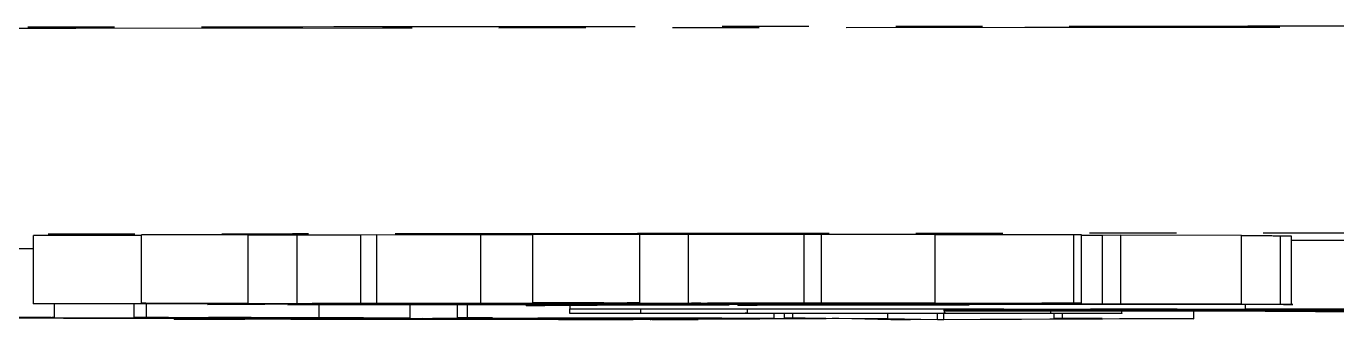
# Model space of a CAD drawing. Header units: millimetres. Extents: x 2687 to 4367, y 1046 to 2234.
# Drawn here: x 3397.12 to 3416.3, y 1266.92 to 1271.22 of the extents above; entities that cross this region are included whole.
import ezdxf

# ---------------------------------------------------------------- set-up
doc = ezdxf.new("R2010")
doc.units = ezdxf.units.MM
doc.linetypes.add('PHANTOM', pattern=[12.7, 6.35, -1.27, 1.27, -1.27, 1.27, -1.27])

msp = doc.modelspace()

# ---------------------------------------------------------------- linework, layer by layer
at = {"color": 7, "linetype": 'PHANTOM', "lineweight": 25}
for p, q in [((3398.811, 1268.152), (3397.231, 1268.15)), ((3397.231, 1267.15), (3397.231, 1268.15)), ((3400.373, 1268.159), (3398.811, 1268.159)), ((3398.811, 1267.159), (3398.811, 1268.159)), ((3400.373, 1267.159), (3400.373, 1268.159)), ((3401.087, 1268.155), (3400.373, 1268.157)), ((3402.022, 1268.156), (3401.087, 1268.155)), ((3401.087, 1267.155), (3401.087, 1268.155)), ((3402.253, 1268.159), (3402.022, 1268.156)), ((3402.022, 1267.156), (3402.022, 1268.156)), ((3403.776, 1268.158), (3402.253, 1268.159)), ((3402.253, 1267.159), (3402.253, 1268.159)), ((3404.536, 1268.16), (3403.776, 1268.159)), ((3403.776, 1267.159), (3403.776, 1268.159)), ((3406.1, 1268.167), (3404.536, 1268.167)), ((3404.536, 1267.167), (3404.536, 1268.167)), ((3406.1, 1267.167), (3406.1, 1268.167)), ((3406.814, 1268.163), (3406.1, 1268.165)), ((3408.507, 1268.165), (3406.814, 1268.163)), ((3406.814, 1267.163), (3406.814, 1268.163)), ((3408.761, 1268.168), (3408.507, 1268.165)), ((3408.507, 1267.165), (3408.507, 1268.165)), ((3410.426, 1268.167), (3408.761, 1268.168)), ((3408.761, 1267.168), (3408.761, 1268.168)), ((3410.426, 1267.167), (3410.426, 1268.167)), ((3412.565, 1268.161), (3412.452, 1268.161)), ((3412.452, 1267.161), (3412.452, 1268.161)), ((3412.565, 1267.161), (3412.565, 1268.161)), ((3412.871, 1268.151), (3412.565, 1268.151)), ((3413.141, 1268.154), (3412.871, 1268.151)), ((3412.871, 1267.151), (3412.871, 1268.151)), ((3414.905, 1268.153), (3413.141, 1268.154)), ((3413.141, 1267.154), (3413.141, 1268.154)), ((3414.905, 1267.153), (3414.905, 1268.153)), ((3415.475, 1267.144), (3415.475, 1268.144)), ((3415.64, 1267.143), (3415.64, 1268.143)), ((3397.231, 1267.15), (3400.326, 1267.154)), ((3398.092, 1267.149), (3397.231, 1267.15)), ((3397.539, 1266.952), (3397.539, 1267.15)), ((3398.702, 1266.951), (3398.702, 1267.151)), ((3398.811, 1267.159), (3400.373, 1267.159)), ((3398.881, 1266.952), (3398.881, 1267.151)), ((3400.082, 1267.153), (3399.381, 1267.152)), ((3399.782, 1267.14), (3399.782, 1267.152)), ((3399.782, 1267.14), (3400.123, 1267.145)), ((3399.99, 1267.14), (3399.782, 1267.14)), ((3400.373, 1267.159), (3400.226, 1267.158)), ((3400.226, 1267.158), (3401.087, 1267.155)), ((3400.95, 1267.135), (3412.871, 1267.151)), ((3401.808, 1267.135), (3400.95, 1267.135)), ((3401.074, 1267.152), (3401.064, 1267.151)), ((3401.087, 1267.155), (3402.022, 1267.156)), ((3403.822, 1267.158), (3401.31, 1267.154)), ((3401.31, 1267.154), (3401.721, 1267.153)), ((3401.41, 1266.948), (3401.41, 1267.135)), ((3401.721, 1267.153), (3401.721, 1267.155)), ((3402.022, 1267.156), (3402.253, 1267.159)), ((3402.217, 1267.142), (3409.989, 1267.152)), ((3403.08, 1267.141), (3402.217, 1267.142)), ((3402.253, 1267.159), (3403.822, 1267.158)), ((3402.742, 1266.943), (3402.742, 1267.137)), ((3407.775, 1267.143), (3403.1, 1267.137)), ((3403.837, 1267.146), (3403.147, 1267.144)), ((3403.433, 1266.944), (3403.433, 1267.137)), ((3403.583, 1266.945), (3403.583, 1267.138)), ((3403.776, 1267.159), (3406.054, 1267.162)), ((3404.636, 1267.158), (3403.776, 1267.159)), ((3403.822, 1267.158), (3403.822, 1267.159)), ((3411.908, 1267.154), (3404.372, 1267.144)), ((3404.441, 1267.128), (3404.441, 1267.139)), ((3404.649, 1267.127), (3404.441, 1267.128)), ((3404.51, 1267.153), (3404.51, 1267.158)), ((3404.536, 1267.167), (3406.1, 1267.167)), ((3405.077, 1267.14), (3405.077, 1267.076)), ((3405.077, 1267.074), (3405.077, 1267.076)), ((3405.077, 1267.076), (3414.966, 1267.076)), ((3406.117, 1267.074), (3405.077, 1267.074)), ((3405.077, 1267.015), (3405.077, 1267.074)), ((3405.494, 1267.149), (3405.494, 1267.164)), ((3405.72, 1267.148), (3405.494, 1267.149)), ((3405.756, 1267.139), (3405.756, 1267.141)), ((3405.756, 1267.139), (3407.408, 1267.139)), ((3406.1, 1267.167), (3405.918, 1267.166)), ((3405.918, 1267.166), (3406.814, 1267.163)), ((3406.022, 1267.157), (3405.926, 1267.161)), ((3406.117, 1267.015), (3406.117, 1267.074)), ((3406.814, 1267.163), (3408.507, 1267.165)), ((3407.408, 1267.139), (3406.899, 1267.138)), ((3410.426, 1267.167), (3407.094, 1267.162)), ((3407.408, 1267.139), (3407.408, 1267.143)), ((3407.536, 1267.134), (3407.536, 1267.143)), ((3407.685, 1267.133), (3407.536, 1267.134)), ((3407.678, 1267.018), (3407.678, 1267.071)), ((3409.717, 1267.137), (3407.775, 1267.143)), ((3408.507, 1267.165), (3408.761, 1267.168)), ((3414.905, 1267.153), (3408.594, 1267.145)), ((3408.594, 1267.145), (3410.575, 1267.138)), ((3408.761, 1267.168), (3410.426, 1267.167)), ((3409.486, 1267.154), (3408.836, 1267.152)), ((3409.989, 1267.152), (3410.243, 1267.155)), ((3410.243, 1267.155), (3411.908, 1267.154)), ((3410.444, 1267.145), (3410.444, 1267.147)), ((3410.533, 1267.144), (3410.444, 1267.145)), ((3410.554, 1267.047), (3410.554, 1267.071)), ((3410.575, 1267.138), (3410.575, 1267.147)), ((3410.92, 1267.136), (3410.92, 1267.148)), ((3412.115, 1267.074), (3414.015, 1267.074)), ((3412.452, 1267.161), (3412.565, 1267.161)), ((3412.871, 1267.151), (3413.141, 1267.154)), ((3413.141, 1267.154), (3414.905, 1267.153)), ((3414.966, 1267.076), (3414.966, 1267.142)), ((3394.832, 1266.937), (3399.106, 1266.95)), ((3397.49, 1266.942), (3395.518, 1266.936)), ((3398.817, 1266.94), (3397.49, 1266.942)), ((3399.792, 1266.949), (3397.669, 1266.942)), ((3397.669, 1266.942), (3398.74, 1266.941)), ((3398.702, 1266.951), (3398.881, 1266.952)), ((3398.958, 1266.951), (3398.702, 1266.951)), ((3398.74, 1266.941), (3398.74, 1266.945)), ((3398.881, 1266.952), (3401.41, 1266.948)), ((3399.289, 1266.928), (3399.289, 1266.947)), ((3399.289, 1266.928), (3399.438, 1266.929)), ((3403.957, 1266.923), (3399.289, 1266.928)), ((3399.438, 1266.929), (3399.438, 1266.948)), ((3399.438, 1266.929), (3399.713, 1266.929)), ((3400.324, 1266.929), (3403.876, 1266.943)), ((3401.015, 1266.948), (3400.416, 1266.949)), ((3402.919, 1266.935), (3401.056, 1266.928)), ((3401.268, 1266.927), (3401.268, 1266.929)), ((3401.268, 1266.927), (3402.458, 1266.925)), ((3401.564, 1266.942), (3402.008, 1266.944)), ((3402.458, 1266.925), (3402.458, 1266.934)), ((3404.244, 1266.934), (3402.919, 1266.935)), ((3404.608, 1266.942), (3403.069, 1266.936)), ((3403.069, 1266.936), (3404.394, 1266.935)), ((3403.433, 1266.944), (3403.583, 1266.945)), ((3403.662, 1266.944), (3403.433, 1266.944)), ((3403.583, 1266.945), (3408.068, 1266.94)), ((3403.876, 1266.943), (3403.94, 1266.943)), ((3405.427, 1266.926), (3403.957, 1266.923)), ((3404.394, 1266.935), (3404.394, 1266.941)), ((3404.444, 1266.93), (3404.544, 1266.931)), ((3404.718, 1266.93), (3404.444, 1266.93)), ((3406.184, 1266.936), (3404.718, 1266.93)), ((3404.91, 1266.922), (3404.91, 1266.925)), ((3404.91, 1266.922), (3405.028, 1266.923)), ((3406.837, 1266.92), (3404.91, 1266.922)), ((3405.028, 1266.923), (3405.028, 1266.925)), ((3405.028, 1266.923), (3405.413, 1266.922)), ((3405.077, 1267.012), (3405.077, 1267.015)), ((3405.077, 1267.015), (3406.117, 1267.015)), ((3413.155, 1267.012), (3405.077, 1267.012)), ((3406.498, 1266.941), (3405.217, 1266.942)), ((3405.248, 1266.927), (3405.248, 1266.932)), ((3405.248, 1266.927), (3405.427, 1266.926)), ((3405.413, 1266.922), (3405.413, 1266.926)), ((3405.427, 1266.926), (3405.427, 1266.933)), ((3405.76, 1266.935), (3405.76, 1266.942)), ((3405.76, 1266.935), (3405.91, 1266.936)), ((3405.91, 1266.936), (3405.91, 1266.942)), ((3405.91, 1266.936), (3406.184, 1266.936)), ((3406.003, 1266.923), (3408.784, 1266.937)), ((3406.003, 1266.923), (3406.003, 1266.935)), ((3406.184, 1266.936), (3406.184, 1266.941)), ((3408.917, 1266.936), (3406.292, 1266.922)), ((3406.569, 1266.921), (3406.569, 1266.924)), ((3406.569, 1266.921), (3406.954, 1266.921)), ((3406.954, 1266.921), (3406.837, 1266.92)), ((3406.954, 1266.921), (3406.954, 1266.926)), ((3407.725, 1266.936), (3407.446, 1266.936)), ((3408.068, 1266.94), (3407.725, 1266.936)), ((3408.068, 1266.94), (3408.068, 1267.012)), ((3408.218, 1266.939), (3408.218, 1267.012)), ((3408.218, 1266.939), (3408.336, 1266.94)), ((3408.507, 1266.939), (3408.218, 1266.939)), ((3408.336, 1267.012), (3408.336, 1266.94)), ((3408.336, 1266.94), (3409.732, 1266.938)), ((3408.784, 1266.937), (3408.829, 1266.938)), ((3409.014, 1266.936), (3408.917, 1266.936)), ((3409.775, 1266.918), (3409.014, 1266.936)), ((3409.732, 1266.938), (3409.732, 1267.012)), ((3409.732, 1266.938), (3410.456, 1266.922)), ((3410.063, 1266.918), (3409.775, 1266.918)), ((3413.119, 1266.934), (3410.063, 1266.918)), ((3410.456, 1266.922), (3410.456, 1267.012)), ((3410.456, 1266.922), (3410.553, 1266.922)), ((3410.553, 1266.922), (3410.553, 1267.012)), ((3410.553, 1266.922), (3412.83, 1266.934)), ((3414.362, 1267.047), (3410.554, 1267.047)), ((3414.516, 1267.044), (3410.554, 1267.044)), ((3410.554, 1267.044), (3410.554, 1267.018)), ((3412.115, 1267.015), (3412.115, 1267.044)), ((3412.115, 1267.015), (3413.155, 1267.015)), ((3412.167, 1266.935), (3412.167, 1267.012)), ((3412.167, 1266.935), (3412.285, 1266.936)), ((3412.552, 1266.935), (3412.167, 1266.935)), ((3412.285, 1266.936), (3412.285, 1267.012)), ((3412.285, 1266.936), (3414.211, 1266.934)), ((3412.83, 1266.934), (3412.874, 1266.934)), ((3413.155, 1267.015), (3413.155, 1267.044)), ((3413.155, 1267.015), (3413.155, 1267.012)), ((3414.093, 1266.934), (3413.708, 1266.934)), ((3414.211, 1266.934), (3414.093, 1266.934)), ((3414.211, 1266.934), (3414.211, 1267.044)), ((3420.083, 1267.012), (3414.516, 1267.044))]:
    msp.add_line(p, q, dxfattribs=at)
at = {"color": 7, "linetype": 'PHANTOM', "lineweight": 25, "flags": 128}
msp.add_lwpolyline([(3504.369, 1271.049), (3504.325, 1271.054), (3503.969, 1271.065), (3503.259, 1271.076), (3502.198, 1271.086), (3500.792, 1271.097), (3499.047, 1271.107), (3496.973, 1271.117), (3494.579, 1271.126), (3491.878, 1271.135), (3488.883, 1271.144), (3485.608, 1271.152), (3482.071, 1271.16), (3478.289, 1271.167), (3474.281, 1271.174), (3470.066, 1271.18), (3465.667, 1271.185), (3461.103, 1271.19), (3456.399, 1271.193), (3451.578, 1271.197), (3446.664, 1271.199), (3441.68, 1271.201), (3436.653, 1271.202), (3431.608, 1271.202), (3426.568, 1271.201), (3421.56, 1271.2), (3416.608, 1271.198), (3411.737, 1271.195), (3406.971, 1271.192), (3402.335, 1271.187), (3397.85, 1271.182), (3393.54, 1271.177), (3389.426, 1271.171), (3385.529, 1271.164), (3381.867, 1271.156), (3378.459, 1271.148), (3375.323, 1271.14), (3372.473, 1271.131), (3369.924, 1271.122), (3367.688, 1271.112), (3365.778, 1271.102), (3364.201, 1271.092), (3362.967, 1271.081), (3362.081, 1271.071), (3361.547, 1271.06), (3361.369, 1271.049), (3361.369, 1271.049)], dxfattribs=at)
at = {"color": 7, "linetype": 'PHANTOM', "lineweight": 25}
for points, knots in [([(3418.736, 1271.215), (3416.24, 1271.214), (3411.202, 1271.212), (3403.825, 1271.206), (3396.583, 1271.199), (3389.604, 1271.191), (3383.001, 1271.18), (3376.908, 1271.169), (3371.415, 1271.156), (3366.603, 1271.142), (3362.541, 1271.127), (3359.272, 1271.111), (3356.733, 1271.095), (3355.67, 1271.085), (3355.144, 1271.079)], [0, 0, 0, 0, 0.079959, 0.161371, 0.244142, 0.328893, 0.414217, 0.5, 0.585778, 0.671102, 0.755858, 0.838624, 0.920039, 1, 1, 1, 1]), ([(3364.424, 1268.052), (3364.472, 1268.055), (3364.578, 1268.063), (3365.448, 1268.076), (3366.929, 1268.09), (3369.104, 1268.103), (3371.935, 1268.117), (3375.449, 1268.129), (3379.603, 1268.142), (3384.346, 1268.153), (3389.608, 1268.163), (3395.299, 1268.172), (3401.322, 1268.179), (3407.545, 1268.185), (3413.911, 1268.19), (3420.263, 1268.193), (3426.602, 1268.195), (3432.869, 1268.196), (3439.137, 1268.195), (3445.475, 1268.193), (3451.828, 1268.19), (3458.194, 1268.185), (3464.417, 1268.179), (3470.439, 1268.172), (3476.131, 1268.163), (3481.393, 1268.153), (3486.136, 1268.142), (3490.29, 1268.129), (3493.804, 1268.117), (3496.635, 1268.103), (3498.81, 1268.09), (3500.291, 1268.076), (3501.162, 1268.063), (3501.269, 1268.055), (3501.317, 1268.052)], [0, 0, 0, 0, 0.023828, 0.053273, 0.084485, 0.115699, 0.147957, 0.180726, 0.213842, 0.247136, 0.28043, 0.313546, 0.346314, 0.378573, 0.409785, 0.440999, 0.470442, 0.499888, 0.529332, 0.558778, 0.58999, 0.621203, 0.653462, 0.68623, 0.719347, 0.752641, 0.785934, 0.819051, 0.851819, 0.884078, 0.915289, 0.946503, 0.975948, 1, 1, 1, 1]), ([(3412.452, 1268.161), (3411.783, 1268.161), (3411.105, 1268.16), (3410.435, 1268.16), (3410.426, 1268.16)], [0, 0, 0, 0, 0.986687, 1, 1, 1, 1]), ([(3415.475, 1268.144), (3415.364, 1268.144), (3415.205, 1268.145), (3414.974, 1268.145), (3414.905, 1268.145)], [0, 0, 0, 0, 0.700719, 1, 1, 1, 1]), ([(3415.638, 1268.143), (3415.626, 1268.143), (3415.599, 1268.144), (3415.519, 1268.144), (3415.475, 1268.144)], [0, 0, 0, 0, 0.457866, 1, 1, 1, 1]), ([(3416.936, 1268.076), (3416.829, 1268.076), (3416.408, 1268.076), (3415.968, 1268.076), (3415.64, 1268.076)], [0, 0, 0, 0, 0.254888, 1, 1, 1, 1]), ([(3397.231, 1267.955), (3397.216, 1267.955), (3397.12, 1267.955), (3396.894, 1267.956), (3396.703, 1267.956)], [0, 0, 0, 0, 0.156668, 1, 1, 1, 1]), ([(3399.381, 1267.152), (3399.243, 1267.151), (3398.965, 1267.151), (3398.526, 1267.15), (3398.25, 1267.15), (3398.092, 1267.149)], [0, 0, 0, 0, 0.297582, 0.595326, 1, 1, 1, 1]), ([(3400.326, 1267.154), (3400.145, 1267.155), (3399.809, 1267.156), (3399.302, 1267.157), (3398.975, 1267.158), (3398.811, 1267.159)], [0, 0, 0, 0, 0.369183, 0.684555, 1, 1, 1, 1]), ([(3400.963, 1267.147), (3400.869, 1267.146), (3400.678, 1267.144), (3400.221, 1267.141), (3399.99, 1267.14)], [0, 0, 0, 0, 0.493905, 1, 1, 1, 1]), ([(3400.208, 1267.148), (3400.21, 1267.148), (3400.244, 1267.15), (3400.161, 1267.151), (3400.082, 1267.153)], [0, 0, 0, 0, 0.05128, 1, 1, 1, 1]), ([(3403.147, 1267.144), (3402.981, 1267.145), (3402.649, 1267.146), (3401.95, 1267.149), (3401.423, 1267.15), (3401.074, 1267.152)], [0, 0, 0, 0, 0.25307, 0.506097, 1, 1, 1, 1]), ([(3401.721, 1267.153), (3402.03, 1267.153), (3402.659, 1267.153), (3403.454, 1267.154), (3404.013, 1267.153), (3404.325, 1267.153), (3404.45, 1267.153), (3404.51, 1267.153)], [0, 0, 0, 0, 0.325958, 0.662347, 0.799326, 0.902609, 1, 1, 1, 1]), ([(3403.1, 1267.137), (3402.962, 1267.137), (3402.685, 1267.136), (3402.242, 1267.136), (3401.967, 1267.135), (3401.808, 1267.135)], [0, 0, 0, 0, 0.297206, 0.594593, 1, 1, 1, 1]), ([(3403.935, 1267.151), (3403.711, 1267.151), (3403.282, 1267.152), (3402.575, 1267.152), (3402.107, 1267.152), (3401.87, 1267.152)], [0, 0, 0, 0, 0.3506116, 0.6721745, 1, 1, 1, 1]), ([(3401.87, 1267.152), (3402.051, 1267.152), (3402.413, 1267.151), (3403.064, 1267.149), (3403.545, 1267.147), (3403.837, 1267.146)], [0, 0, 0, 0, 0.2824309, 0.5648657, 1, 1, 1, 1]), ([(3404.372, 1267.144), (3404.233, 1267.143), (3403.956, 1267.143), (3403.514, 1267.142), (3403.239, 1267.142), (3403.08, 1267.141)], [0, 0, 0, 0, 0.297214, 0.594601, 1, 1, 1, 1]), ([(3404.623, 1267.15), (3404.604, 1267.15), (3404.564, 1267.15), (3404.469, 1267.15), (3404.321, 1267.15), (3404.134, 1267.151), (3404.002, 1267.151), (3403.935, 1267.151)], [0, 0, 0, 0, 0.082107, 0.164925, 0.356677, 0.675002, 1, 1, 1, 1]), ([(3404.441, 1267.128), (3404.686, 1267.129), (3405.157, 1267.131), (3405.614, 1267.135), (3405.708, 1267.138), (3405.756, 1267.139)], [0, 0, 0, 0, 0.35008, 0.672322, 1, 1, 1, 1]), ([(3404.51, 1267.153), (3404.578, 1267.152), (3404.687, 1267.152), (3404.694, 1267.151), (3404.671, 1267.151), (3404.668, 1267.151), (3404.636, 1267.15), (3404.623, 1267.15)], [0, 0, 0, 0, 0.414992, 0.667292, 0.851809, 0.943552, 1, 1, 1, 1]), ([(3406.054, 1267.162), (3405.872, 1267.162), (3405.534, 1267.164), (3405.022, 1267.165), (3404.698, 1267.166), (3404.536, 1267.167)], [0, 0, 0, 0, 0.369297, 0.684635, 1, 1, 1, 1]), ([(3405.926, 1267.161), (3405.787, 1267.16), (3405.51, 1267.16), (3405.068, 1267.159), (3404.794, 1267.159), (3404.636, 1267.158)], [0, 0, 0, 0, 0.297538, 0.595282, 1, 1, 1, 1]), ([(3406.899, 1267.138), (3406.677, 1267.136), (3406.262, 1267.134), (3405.528, 1267.13), (3404.943, 1267.128), (3404.649, 1267.127)], [0, 0, 0, 0, 0.365437, 0.681548, 1, 1, 1, 1]), ([(3405.494, 1267.149), (3405.651, 1267.15), (3405.95, 1267.153), (3406.007, 1267.155), (3406.035, 1267.157)], [0, 0, 0, 0, 0.523773, 1, 1, 1, 1]), ([(3406.876, 1267.159), (3406.835, 1267.158), (3406.763, 1267.155), (3406.354, 1267.152), (3405.933, 1267.149), (3405.72, 1267.148)], [0, 0, 0, 0, 0.386257, 0.690164, 1, 1, 1, 1]), ([(3407.678, 1267.071), (3407.668, 1267.071), (3407.653, 1267.072), (3407.455, 1267.073), (3407.194, 1267.073), (3406.74, 1267.074), (3406.372, 1267.074), (3406.117, 1267.074)], [0, 0, 0, 0, 0.250411, 0.398556, 0.54744, 0.686236, 1, 1, 1, 1]), ([(3408.836, 1267.152), (3408.665, 1267.153), (3408.324, 1267.154), (3407.677, 1267.156), (3407.187, 1267.158), (3406.876, 1267.159)], [0, 0, 0, 0, 0.2667737, 0.5335507, 1, 1, 1, 1]), ([(3407.094, 1267.162), (3407.719, 1267.162), (3408.971, 1267.161), (3410.84, 1267.16), (3411.974, 1267.161), (3412.452, 1267.161)], [0, 0, 0, 0, 0.365081, 0.731832, 1, 1, 1, 1]), ([(3411.985, 1267.158), (3411.319, 1267.158), (3410.175, 1267.158), (3408.609, 1267.16), (3407.766, 1267.161), (3407.338, 1267.161)], [0, 0, 0, 0, 0.407022, 0.699492, 1, 1, 1, 1]), ([(3407.338, 1267.161), (3407.518, 1267.161), (3407.876, 1267.159), (3408.581, 1267.157), (3409.128, 1267.155), (3409.486, 1267.154)], [0, 0, 0, 0, 0.257454, 0.514908, 1, 1, 1, 1]), ([(3407.536, 1267.134), (3407.84, 1267.134), (3408.387, 1267.135), (3409.013, 1267.135), (3409.382, 1267.136), (3409.556, 1267.136), (3409.671, 1267.136), (3409.747, 1267.136), (3409.778, 1267.136), (3409.784, 1267.137), (3409.752, 1267.137), (3409.724, 1267.137), (3409.717, 1267.137)], [0, 0, 0, 0, 0.35041, 0.630866, 0.725925, 0.790521, 0.841305, 0.86957, 0.898179, 0.941209, 0.984756, 1, 1, 1, 1]), ([(3410.259, 1267.133), (3410.052, 1267.133), (3409.632, 1267.134), (3408.725, 1267.134), (3408.088, 1267.133), (3407.685, 1267.133)], [0, 0, 0, 0, 0.263652, 0.534652, 1, 1, 1, 1]), ([(3410.575, 1267.138), (3410.689, 1267.137), (3410.87, 1267.137), (3410.949, 1267.136), (3410.781, 1267.134), (3410.479, 1267.134), (3410.259, 1267.133)], [0, 0, 0, 0, 0.268227, 0.423788, 0.580622, 1, 1, 1, 1]), ([(3410.444, 1267.145), (3411.105, 1267.145), (3412.103, 1267.145), (3413.435, 1267.146), (3414.332, 1267.146), (3415.004, 1267.145), (3415.337, 1267.144), (3415.456, 1267.144), (3415.475, 1267.144)], [0, 0, 0, 0, 0.381103, 0.574669, 0.765651, 0.888057, 0.981539, 1, 1, 1, 1]), ([(3415, 1267.142), (3414.367, 1267.143), (3413.33, 1267.144), (3411.822, 1267.144), (3410.964, 1267.144), (3410.533, 1267.144)], [0, 0, 0, 0, 0.437716, 0.717507, 1, 1, 1, 1]), ([(3410.554, 1267.071), (3410.564, 1267.071), (3410.582, 1267.072), (3410.776, 1267.073), (3411.101, 1267.073), (3411.562, 1267.074), (3411.928, 1267.074), (3412.115, 1267.074)], [0, 0, 0, 0, 0.212555, 0.375218, 0.538546, 0.763737, 1, 1, 1, 1]), ([(3412.565, 1267.161), (3412.407, 1267.16), (3412.141, 1267.16), (3411.97, 1267.159), (3411.98, 1267.158), (3411.985, 1267.158)], [0, 0, 0, 0, 0.4310373, 0.7260596, 1, 1, 1, 1]), ([(3414.015, 1267.074), (3414.685, 1267.074), (3416.03, 1267.074), (3417.838, 1267.072), (3419.159, 1267.07), (3420.082, 1267.066), (3420.389, 1267.063), (3420.412, 1267.061), (3420.417, 1267.06)], [0, 0, 0, 0, 0.196061, 0.394111, 0.547436, 0.700125, 0.928087, 1, 1, 1, 1]), ([(3414.966, 1267.076), (3415.634, 1267.076), (3416.869, 1267.076), (3418.636, 1267.075), (3420.299, 1267.074), (3421.819, 1267.072), (3422.964, 1267.067), (3423.272, 1267.064), (3423.29, 1267.062), (3423.294, 1267.061)], [0, 0, 0, 0, 0.160365, 0.296332, 0.431737, 0.589347, 0.747826, 0.949128, 1, 1, 1, 1]), ([(3415.575, 1267.142), (3415.542, 1267.142), (3415.451, 1267.142), (3415.306, 1267.142), (3415.149, 1267.142), (3415.05, 1267.142), (3415, 1267.142)], [0, 0, 0, 0, 0.17027, 0.46426, 0.731509, 1, 1, 1, 1]), ([(3415.475, 1267.144), (3415.526, 1267.144), (3415.632, 1267.143), (3415.67, 1267.143), (3415.641, 1267.142), (3415.598, 1267.142), (3415.575, 1267.142)], [0, 0, 0, 0, 0.391814, 0.807915, 0.901195, 1, 1, 1, 1]), ([(3397.482, 1266.951), (3397.323, 1266.949), (3397.028, 1266.947), (3396.361, 1266.945), (3396.056, 1266.945)], [0, 0, 0, 0, 0.5415287, 1, 1, 1, 1]), ([(3396.703, 1266.956), (3396.902, 1266.956), (3397.302, 1266.955), (3397.555, 1266.953), (3397.515, 1266.952), (3397.499, 1266.952)], [0, 0, 0, 0, 0.3813, 0.766294, 1, 1, 1, 1]), ([(3398.74, 1266.941), (3399, 1266.94), (3399.441, 1266.94), (3400.108, 1266.94), (3400.656, 1266.94), (3401.151, 1266.941), (3401.417, 1266.941), (3401.564, 1266.942)], [0, 0, 0, 0, 0.2693348, 0.4566469, 0.5997024, 0.7783509, 1, 1, 1, 1]), ([(3402.325, 1266.941), (3402.109, 1266.94), (3401.748, 1266.939), (3401.009, 1266.939), (3400.285, 1266.938), (3399.517, 1266.939), (3399.053, 1266.939), (3398.817, 1266.94)], [0, 0, 0, 0, 0.253557, 0.424716, 0.595645, 0.794239, 1, 1, 1, 1]), ([(3399.106, 1266.95), (3399.137, 1266.95), (3399.187, 1266.95), (3399.21, 1266.95), (3399.188, 1266.95), (3399.105, 1266.951), (3399.015, 1266.951), (3398.958, 1266.951)], [0, 0, 0, 0, 0.242147, 0.388856, 0.536837, 0.710317, 1, 1, 1, 1]), ([(3399.713, 1266.929), (3399.79, 1266.929), (3399.9, 1266.928), (3400.061, 1266.928), (3400.17, 1266.929), (3400.26, 1266.929), (3400.303, 1266.929), (3400.324, 1266.929)], [0, 0, 0, 0, 0.350066, 0.499422, 0.650662, 0.830252, 1, 1, 1, 1]), ([(3400.416, 1266.949), (3400.346, 1266.949), (3400.239, 1266.949), (3400.07, 1266.949), (3399.946, 1266.949), (3399.855, 1266.949), (3399.812, 1266.949), (3399.792, 1266.949)], [0, 0, 0, 0, 0.336259, 0.518412, 0.701425, 0.865829, 1, 1, 1, 1]), ([(3401.056, 1266.928), (3401.033, 1266.928), (3400.993, 1266.928), (3400.996, 1266.928), (3401.038, 1266.927), (3401.129, 1266.927), (3401.216, 1266.927), (3401.268, 1266.927)], [0, 0, 0, 0, 0.233621, 0.399553, 0.564983, 0.740199, 1, 1, 1, 1]), ([(3402.044, 1266.944), (3402.05, 1266.945), (3402.079, 1266.945), (3401.942, 1266.946), (3401.583, 1266.947), (3401.218, 1266.948), (3401.015, 1266.948)], [0, 0, 0, 0, 0.067979, 0.316164, 0.620975, 1, 1, 1, 1]), ([(3401.41, 1266.948), (3401.731, 1266.948), (3402.256, 1266.947), (3402.685, 1266.945), (3402.787, 1266.943), (3402.63, 1266.942), (3402.411, 1266.941), (3402.325, 1266.941)], [0, 0, 0, 0, 0.303232, 0.495993, 0.689194, 0.877678, 1, 1, 1, 1]), ([(3402.458, 1266.925), (3402.742, 1266.925), (3403.226, 1266.925), (3404.026, 1266.925), (3404.686, 1266.926), (3405.067, 1266.926), (3405.248, 1266.927)], [0, 0, 0, 0, 0.2964627, 0.506276, 0.7663159, 1, 1, 1, 1]), ([(3403.943, 1266.944), (3403.944, 1266.944), (3403.946, 1266.944), (3403.915, 1266.944), (3403.822, 1266.944), (3403.723, 1266.944), (3403.662, 1266.944)], [0, 0, 0, 0, 0.034336, 0.266425, 0.542953, 1, 1, 1, 1]), ([(3404.544, 1266.931), (3404.646, 1266.931), (3404.785, 1266.932), (3404.766, 1266.933), (3404.646, 1266.933), (3404.453, 1266.934), (3404.305, 1266.934), (3404.244, 1266.934)], [0, 0, 0, 0, 0.4002553, 0.5540467, 0.7092134, 0.880119, 1, 1, 1, 1]), ([(3404.394, 1266.935), (3404.527, 1266.934), (3404.735, 1266.934), (3405.05, 1266.934), (3405.308, 1266.934), (3405.564, 1266.935), (3405.689, 1266.935), (3405.76, 1266.935)], [0, 0, 0, 0, 0.265228, 0.413113, 0.562281, 0.751044, 1, 1, 1, 1]), ([(3405.217, 1266.942), (3405.153, 1266.942), (3405.047, 1266.943), (3404.892, 1266.943), (3404.776, 1266.943), (3404.679, 1266.942), (3404.634, 1266.942), (3404.608, 1266.942)], [0, 0, 0, 0, 0.2946797, 0.4891513, 0.6427246, 0.79668, 1, 1, 1, 1]), ([(3405.413, 1266.922), (3405.503, 1266.922), (3405.628, 1266.922), (3405.795, 1266.922), (3405.9, 1266.922), (3405.965, 1266.923), (3405.995, 1266.923), (3406.003, 1266.923)], [0, 0, 0, 0, 0.388994, 0.538184, 0.687796, 0.914813, 1, 1, 1, 1]), ([(3406.117, 1267.015), (3406.415, 1267.015), (3406.832, 1267.015), (3407.304, 1267.016), (3407.547, 1267.016), (3407.666, 1267.017), (3407.674, 1267.018), (3407.678, 1267.018)], [0, 0, 0, 0, 0.364031, 0.510061, 0.655864, 0.843841, 1, 1, 1, 1]), ([(3406.292, 1266.922), (3406.268, 1266.922), (3406.239, 1266.922), (3406.258, 1266.922), (3406.261, 1266.922)], [0, 0, 0, 0, 0.839131, 1, 1, 1, 1]), ([(3406.276, 1266.922), (3406.293, 1266.922), (3406.337, 1266.922), (3406.443, 1266.921), (3406.531, 1266.921), (3406.569, 1266.921)], [0, 0, 0, 0, 0.270574, 0.689224, 1, 1, 1, 1]), ([(3407.446, 1266.936), (3407.438, 1266.937), (3407.424, 1266.938), (3407.201, 1266.94), (3406.825, 1266.941), (3406.58, 1266.941), (3406.498, 1266.941)], [0, 0, 0, 0, 0.333446, 0.670522, 0.890051, 1, 1, 1, 1]), ([(3408.824, 1266.938), (3408.824, 1266.938), (3408.822, 1266.938), (3408.782, 1266.938), (3408.679, 1266.938), (3408.578, 1266.939), (3408.507, 1266.939)], [0, 0, 0, 0, 0.094648, 0.307424, 0.510271, 1, 1, 1, 1]), ([(3410.554, 1267.018), (3410.565, 1267.017), (3410.584, 1267.017), (3410.79, 1267.016), (3411.137, 1267.015), (3411.602, 1267.015), (3411.959, 1267.015), (3412.115, 1267.015)], [0, 0, 0, 0, 0.21541, 0.378382, 0.541893, 0.800389, 1, 1, 1, 1]), ([(3412.87, 1266.934), (3412.869, 1266.935), (3412.867, 1266.935), (3412.827, 1266.935), (3412.725, 1266.935), (3412.624, 1266.935), (3412.552, 1266.935)], [0, 0, 0, 0, 0.094648, 0.307424, 0.510271, 1, 1, 1, 1]), ([(3413.708, 1266.934), (3413.642, 1266.934), (3413.531, 1266.934), (3413.377, 1266.934), (3413.266, 1266.934), (3413.177, 1266.934), (3413.14, 1266.934), (3413.119, 1266.934)], [0, 0, 0, 0, 0.292493, 0.488495, 0.642099, 0.795375, 1, 1, 1, 1]), ([(3420.417, 1267.06), (3420.387, 1267.059), (3420.326, 1267.056), (3419.643, 1267.052), (3418.295, 1267.049), (3416.611, 1267.047), (3415.263, 1267.047), (3414.485, 1267.047), (3414.362, 1267.047)], [0, 0, 0, 0, 0.200351, 0.402646, 0.59747, 0.766762, 0.96323, 1, 1, 1, 1])]:
    msp.add_open_spline(points, degree=3, knots=knots, dxfattribs=at)

doc.saveas('drawing.dxf')
